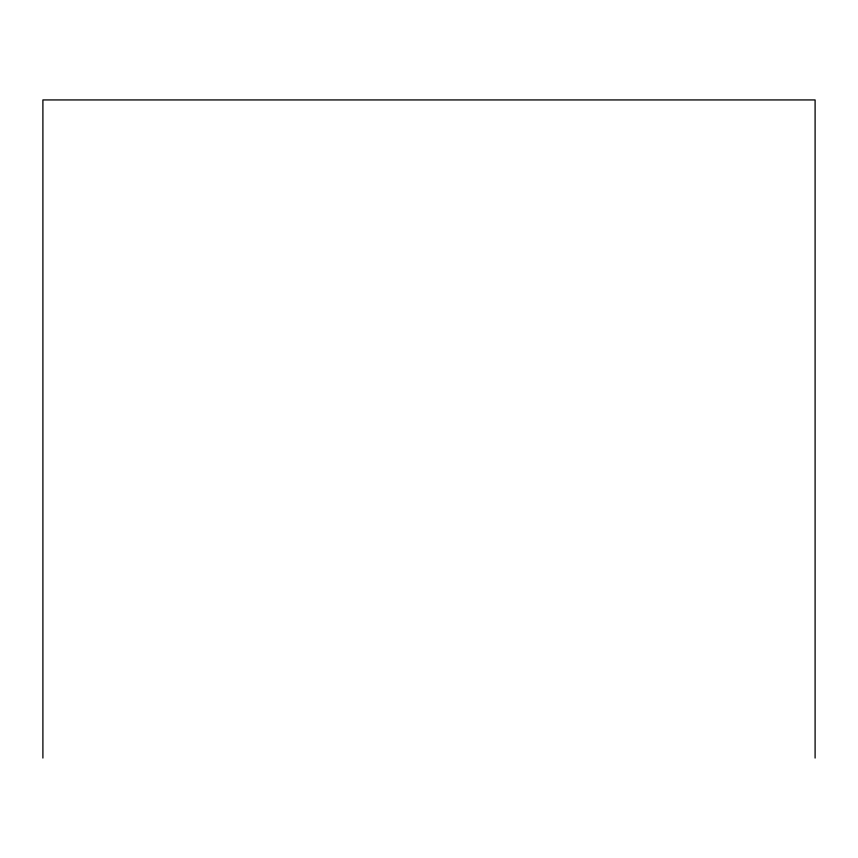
<?xml version="1.0" encoding="UTF-8"?>
<svg xmlns="http://www.w3.org/2000/svg" width="858" height="858" viewBox="0 0 858 858"><rect width="100%" height="100%" fill="white"/><g stroke="black" fill="none" stroke-linecap="round" stroke-linejoin="round"><path stroke-width="1.29" d="M815.1 758.064L815.1 99.936L42.9 99.936L42.9 758.064"/></g></svg>
